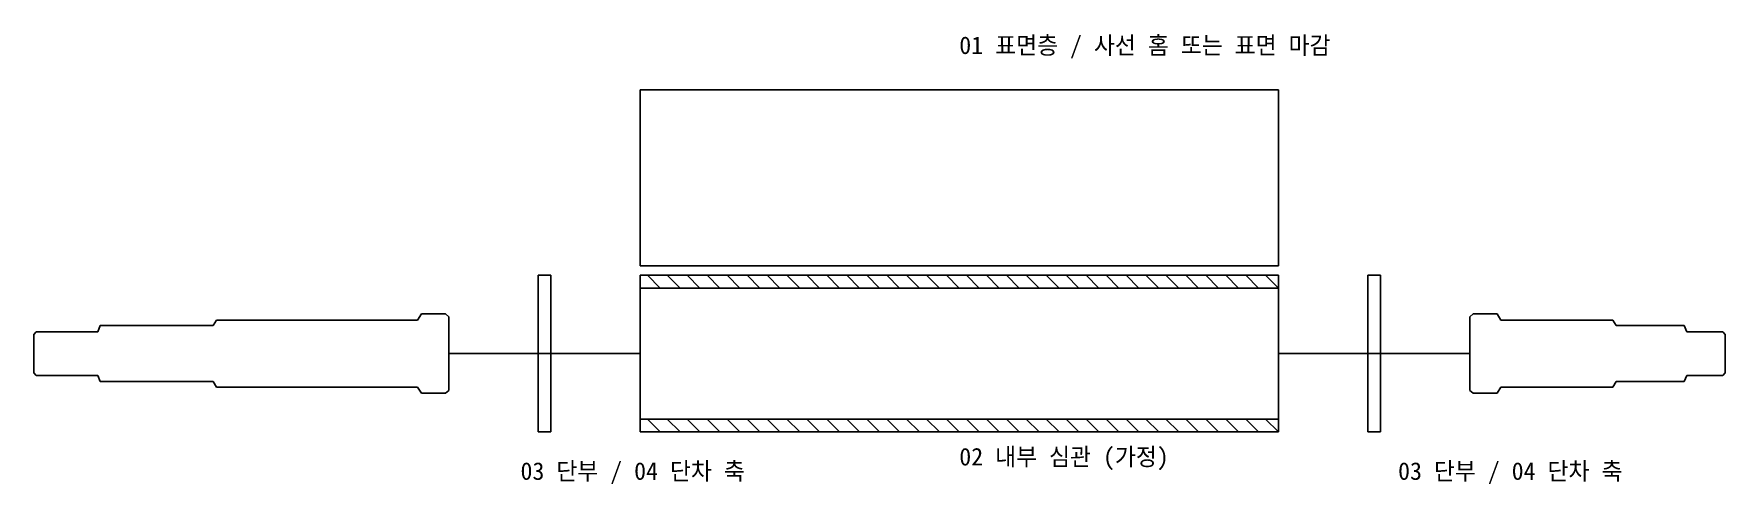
# Model space of a CAD drawing. Header units: millimetres. Extents: x -1160 to 960, y -163 to 400.
import ezdxf

# ---------------------------------------------------------------- set-up
doc = ezdxf.new("R2010")
doc.units = ezdxf.units.MM

msp = doc.modelspace()

# ---------------------------------------------------------------- linework, layer by layer
at = {"layer": 'CENTER'}
for p, q in [((-400, 0), (-640, 0)), ((400, 0), (640, 0))]:
    msp.add_line(p, q, dxfattribs=at)
at = {"layer": 'HATCH'}
for p, q in [((-391, 98), (-375, 82)), ((-366, 98), (-350, 82)), ((-341, 98), (-325, 82)), ((-316, 98), (-300, 82)), ((-291, 98), (-275, 82)), ((-266, 98), (-250, 82)), ((-241, 98), (-225, 82)), ((-216, 98), (-200, 82)), ((-191, 98), (-175, 82)), ((-166, 98), (-150, 82)), ((-141, 98), (-125, 82)), ((-116, 98), (-100, 82)), ((-91, 98), (-75, 82)), ((-66, 98), (-50, 82)), ((-41, 98), (-25, 82)), ((-16, 98), (0, 82)), ((9, 98), (25, 82)), ((34, 98), (50, 82)), ((59, 98), (75, 82)), ((84, 98), (100, 82)), ((109, 98), (125, 82)), ((134, 98), (150, 82)), ((159, 98), (175, 82)), ((184, 98), (200, 82)), ((209, 98), (225, 82)), ((234, 98), (250, 82)), ((259, 98), (275, 82)), ((284, 98), (300, 82)), ((309, 98), (325, 82)), ((334, 98), (350, 82)), ((359, 98), (375, 82)), ((384, 98), (400, 82)), ((400, 82), (-400, 82)), ((-400, 82), (-400, -82)), ((-400, 82), (-400, 82)), ((400, -82), (400, 82)), ((-400, -82), (400, -82)), ((-391, -82), (-375, -98)), ((-366, -82), (-350, -98)), ((-341, -82), (-325, -98)), ((-316, -82), (-300, -98)), ((-291, -82), (-275, -98)), ((-266, -82), (-250, -98)), ((-241, -82), (-225, -98)), ((-216, -82), (-200, -98)), ((-191, -82), (-175, -98)), ((-166, -82), (-150, -98)), ((-141, -82), (-125, -98)), ((-116, -82), (-100, -98)), ((-91, -82), (-75, -98)), ((-66, -82), (-50, -98)), ((-41, -82), (-25, -98)), ((-16, -82), (0, -98)), ((9, -82), (25, -98)), ((34, -82), (50, -98)), ((59, -82), (75, -98)), ((84, -82), (100, -98)), ((109, -82), (125, -98)), ((134, -82), (150, -98)), ((159, -82), (175, -98)), ((184, -82), (200, -98)), ((209, -82), (225, -98)), ((234, -82), (250, -98)), ((259, -82), (275, -98)), ((284, -82), (300, -98)), ((309, -82), (325, -98)), ((334, -82), (350, -98)), ((359, -82), (375, -98)), ((384, -82), (400, -98)), ((-400, -98), (-400, -98))]:
    msp.add_line(p, q, dxfattribs=at)
at = {"layer": 'OBJECT'}
for p, q in [((400, 330), (-400, 330)), ((-400, 330), (-400, 110)), ((400, 110), (400, 330)), ((-400, 110), (400, 110)), ((-512, 98), (-528, 98)), ((-528, 98), (-528, -98)), ((-512, -98), (-512, 98)), ((400, 98), (-400, 98)), ((-400, 98), (-400, -98)), ((400, -98), (400, 98)), ((528, 98), (512, 98)), ((512, 98), (512, -98)), ((528, -98), (528, 98)), ((-674, 49.7), (-679, 42)), ((-644, 49.7), (-674, 49.7)), ((-640, 46.2), (-644, 49.7)), ((-640, 0), (-640, 46.2)), ((640, 46.2), (644, 49.7)), ((640, 0), (640, 46.2)), ((644, 49.7), (674, 49.7)), ((674, 49.7), (679, 42)), ((-1157, 27.3), (-1160, 24.1)), ((-1160, 24.1), (-1160, 0)), ((-1079.8, 27.3), (-1157, 27.3)), ((-1076.8, 35), (-1079.8, 27.3)), ((-935.2, 35), (-1076.8, 35)), ((-931.2, 42), (-935.2, 35)), ((-679, 42), (-931.2, 42)), ((679, 42), (819.2, 42)), ((819.2, 42), (823.2, 35)), ((823.2, 35), (908.8, 35)), ((908.8, 35), (911.8, 27.3)), ((911.8, 27.3), (957, 27.3)), ((957, 27.3), (960, 24.1)), ((960, 24.1), (960, 0)), ((-1160, -24.1), (-1160, 0)), ((-640, 0), (-640, -46.2)), ((640, 0), (640, -46.2)), ((960, -24.1), (960, 0)), ((-1157, -27.3), (-1160, -24.1)), ((-1079.8, -27.3), (-1157, -27.3)), ((-1076.8, -35), (-1079.8, -27.3)), ((-935.2, -35), (-1076.8, -35)), ((-931.2, -42), (-935.2, -35)), ((-679, -42), (-931.2, -42)), ((-674, -49.7), (-679, -42)), ((674, -49.7), (679, -42)), ((679, -42), (819.2, -42)), ((819.2, -42), (823.2, -35)), ((823.2, -35), (908.8, -35)), ((908.8, -35), (911.8, -27.3)), ((911.8, -27.3), (957, -27.3)), ((957, -27.3), (960, -24.1)), ((-644, -49.7), (-674, -49.7)), ((-640, -46.2), (-644, -49.7)), ((640, -46.2), (644, -49.7)), ((644, -49.7), (674, -49.7)), ((-528, -98), (-512, -98)), ((-400, -98), (400, -98)), ((512, -98), (528, -98))]:
    msp.add_line(p, q, dxfattribs=at)

# ---------------------------------------------------------------- texts
at = {"layer": 'TEXT'}
for s, p in [('01 표면층 / 사선 홈 또는 표면 마감', (0, 375)), ('02 내부 심관 (가정)', (0, -140)), ('03 단부 / 04 단차 축', (-550, -158)), ('03 단부 / 04 단차 축', (550, -158))]:
    msp.add_text(s, height=22, dxfattribs=at).set_placement(p)

doc.saveas('drawing.dxf')
